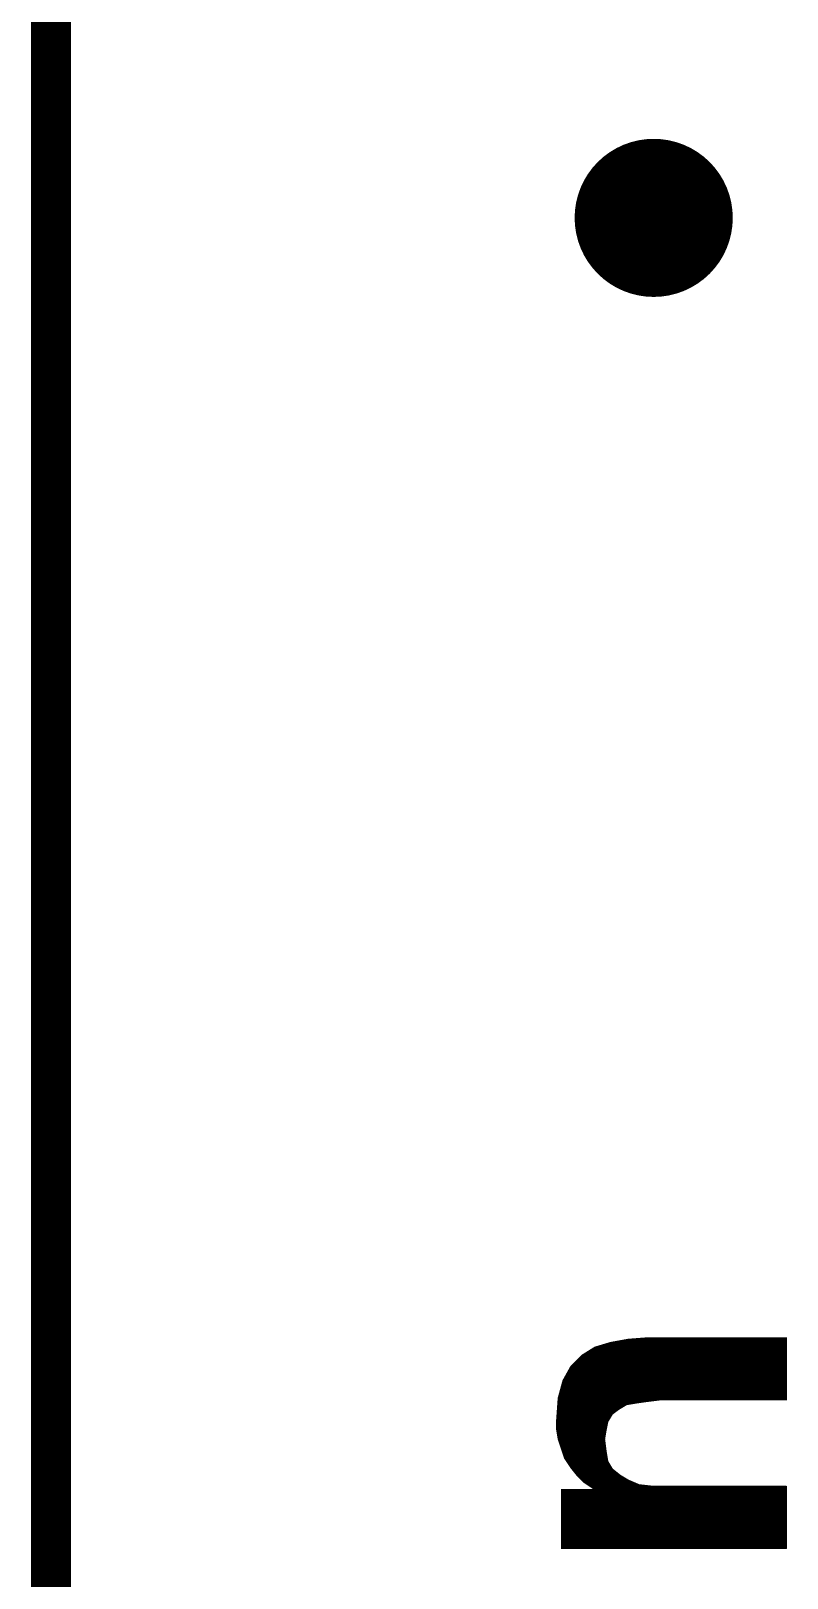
# Model space of a CAD drawing. Extents: x -30 to 77, y -16 to 37.
# Drawn here: x -0.13 to 4.65, y 20.61 to 30.39 of the extents above; entities that cross this region are included whole.
import ezdxf

# ---------------------------------------------------------------- set-up
doc = ezdxf.new("R2010")
doc.units = 0
for name, color, linetype in [('1', 12, 'CONTINUOUS'), ('16', 132, 'CONTINUOUS'), ('20', 53, 'CONTINUOUS'), ('21', 41, 'CONTINUOUS'), ('23', 53, 'CONTINUOUS')]:
    doc.layers.add(name, color=color, linetype=linetype)

# ---------------------------------------------------------------- blocks, each defined once
blk = doc.blocks.new('PIE')
at = {"const_width": 0.5}
blk.add_lwpolyline([(0, -0.25, 1), (0, 0.25, 1), (0, -0.25)], format="xyb", dxfattribs=at)

msp = doc.modelspace()

# ---------------------------------------------------------------- linework, layer by layer
at = {"layer": '1', "const_width": 0.254}
msp.add_lwpolyline([(0, 35.56), (0, 0)], dxfattribs=at)
at = {"layer": '16', "const_width": 0.254}
msp.add_lwpolyline([(0, 35.56), (0, 0)], dxfattribs=at)
at = {"layer": '20', "const_width": 0.2032}
msp.add_lwpolyline([(0, 2.54), (0, 33.02)], dxfattribs=at)
at = {"layer": '21', "const_width": 0.01}
for points in [[(3.538, 22.095), (3.648, 22.115)], [(3.648, 22.115), (3.778, 22.125)], [(3.713, 22.12), (4.648, 22.12)], [(3.778, 22.125), (4.648, 22.125)], [(4.648, 22.125), (4.648, 21.735)], [(3.288, 21.945), (3.358, 22.015)], [(3.358, 22.015), (3.438, 22.065)], [(3.366, 22.02), (4.648, 22.02)], [(3.382, 22.03), (4.648, 22.03)], [(3.398, 22.04), (4.648, 22.04)], [(3.414, 22.05), (4.648, 22.05)], [(3.43, 22.06), (4.648, 22.06)], [(3.438, 22.065), (3.538, 22.095)], [(3.4547, 22.07), (4.648, 22.07)], [(3.488, 22.08), (4.648, 22.08)], [(3.5213, 22.09), (4.648, 22.09)], [(3.5655, 22.1), (4.648, 22.1)], [(3.6205, 22.11), (4.648, 22.11)], [(3.238, 21.855), (3.288, 21.945)], [(3.2741, 21.92), (4.648, 21.92)], [(3.2797, 21.93), (4.648, 21.93)], [(3.2852, 21.94), (4.648, 21.94)], [(3.293, 21.95), (4.648, 21.95)], [(3.303, 21.96), (4.648, 21.96)], [(3.313, 21.97), (4.648, 21.97)], [(3.323, 21.98), (4.648, 21.98)], [(3.333, 21.99), (4.648, 21.99)], [(3.343, 22), (4.648, 22)], [(3.353, 22.01), (4.648, 22.01)], [(3.208, 21.745), (3.238, 21.855)], [(3.2285, 21.82), (4.648, 21.82)], [(3.2312, 21.83), (4.648, 21.83)], [(3.2339, 21.84), (4.648, 21.84)], [(3.2366, 21.85), (4.648, 21.85)], [(3.2408, 21.86), (4.648, 21.86)], [(3.2463, 21.87), (4.648, 21.87)], [(3.2519, 21.88), (4.648, 21.88)], [(3.2574, 21.89), (4.648, 21.89)], [(3.263, 21.9), (4.648, 21.9)], [(3.2686, 21.91), (4.648, 21.91)], [(3.198, 21.605), (3.208, 21.745)], [(3.2062, 21.72), (3.733, 21.72)], [(3.2069, 21.73), (3.808, 21.73)], [(3.2076, 21.74), (4.648, 21.74)], [(3.2094, 21.75), (4.648, 21.75)], [(3.2121, 21.76), (4.648, 21.76)], [(3.2148, 21.77), (4.648, 21.77)], [(3.2175, 21.78), (4.648, 21.78)], [(3.2203, 21.79), (4.648, 21.79)], [(3.223, 21.8), (4.648, 21.8)], [(3.2257, 21.81), (4.648, 21.81)], [(3.768, 21.725), (3.698, 21.715)], [(3.848, 21.735), (3.768, 21.725)], [(4.648, 21.735), (3.848, 21.735)], [(3.1998, 21.63), (3.539, 21.63)], [(3.2005, 21.64), (3.545, 21.64)], [(3.2012, 21.65), (3.5547, 21.65)], [(3.2019, 21.66), (3.568, 21.66)], [(3.2026, 21.67), (3.5813, 21.67)], [(3.2034, 21.68), (3.5963, 21.68)], [(3.2041, 21.69), (3.613, 21.69)], [(3.2048, 21.7), (3.6297, 21.7)], [(3.2055, 21.71), (3.668, 21.71)], [(3.548, 21.645), (3.518, 21.595)], [(3.588, 21.675), (3.548, 21.645)], [(3.638, 21.705), (3.588, 21.675)], [(3.698, 21.715), (3.638, 21.705)], [(3.198, 21.545), (3.198, 21.605)], [(3.198, 21.6), (3.521, 21.6)], [(3.198, 21.59), (3.517, 21.59)], [(3.198, 21.58), (3.515, 21.58)], [(3.198, 21.57), (3.513, 21.57)], [(3.198, 21.56), (3.511, 21.56)], [(3.198, 21.55), (3.509, 21.55)], [(3.208, 21.485), (3.198, 21.545)], [(3.1984, 21.61), (3.527, 21.61)], [(3.1988, 21.54), (3.5072, 21.54)], [(3.1991, 21.62), (3.533, 21.62)], [(3.2005, 21.53), (3.5055, 21.53)], [(3.508, 21.545), (3.498, 21.485)], [(3.518, 21.595), (3.508, 21.545)], [(3.2022, 21.52), (3.5038, 21.52)], [(3.2038, 21.51), (3.5022, 21.51)], [(3.2055, 21.5), (3.5005, 21.5)], [(3.2072, 21.49), (3.4988, 21.49)], [(3.228, 21.425), (3.208, 21.485)], [(3.2097, 21.48), (3.4986, 21.48)], [(3.213, 21.47), (3.4999, 21.47)], [(3.2163, 21.46), (3.5011, 21.46)], [(3.2197, 21.45), (3.5024, 21.45)], [(3.223, 21.44), (3.5036, 21.44)], [(3.2263, 21.43), (3.5049, 21.43)], [(3.498, 21.485), (3.508, 21.405)], [(3.248, 21.365), (3.228, 21.425)], [(3.2297, 21.42), (3.5061, 21.42)], [(3.233, 21.41), (3.5074, 21.41)], [(3.2363, 21.4), (3.5088, 21.4)], [(3.2397, 21.39), (3.5105, 21.39)], [(3.243, 21.38), (3.5122, 21.38)], [(3.2463, 21.37), (3.5138, 21.37)], [(3.288, 21.305), (3.248, 21.365)], [(3.2513, 21.36), (3.5155, 21.36)], [(3.258, 21.35), (3.5172, 21.35)], [(3.2647, 21.34), (3.521, 21.34)], [(3.2713, 21.33), (3.527, 21.33)], [(3.508, 21.405), (3.518, 21.345)], [(3.518, 21.345), (3.548, 21.295)], [(3.278, 21.32), (3.533, 21.32)], [(3.2847, 21.31), (3.539, 21.31)], [(3.328, 21.255), (3.288, 21.305)], [(3.292, 21.3), (3.545, 21.3)], [(3.3, 21.29), (3.5543, 21.29)], [(3.308, 21.28), (3.5668, 21.28)], [(3.316, 21.27), (3.5793, 21.27)], [(3.324, 21.26), (3.5918, 21.26)], [(3.368, 21.215), (3.328, 21.255)], [(3.333, 21.25), (3.6063, 21.25)], [(3.343, 21.24), (3.623, 21.24)], [(3.548, 21.295), (3.598, 21.255)], [(3.598, 21.255), (3.648, 21.225)], [(3.228, 20.795), (3.228, 21.165)], [(3.228, 21.165), (3.428, 21.165)], [(3.228, 21.16), (4.648, 21.16)], [(3.228, 21.15), (4.648, 21.15)], [(3.228, 21.14), (4.648, 21.14)], [(3.353, 21.23), (3.6397, 21.23)], [(3.363, 21.22), (3.6597, 21.22)], [(3.428, 21.175), (3.368, 21.215)], [(3.3755, 21.21), (3.683, 21.21)], [(3.3905, 21.2), (3.7063, 21.2)], [(3.4055, 21.19), (3.763, 21.19)], [(3.4205, 21.18), (4.648, 21.18)], [(3.428, 21.165), (3.428, 21.175)], [(3.428, 21.17), (4.648, 21.17)], [(3.648, 21.225), (3.718, 21.195)], [(3.718, 21.195), (3.808, 21.185)], [(3.808, 21.185), (4.648, 21.185)], [(4.648, 21.185), (4.648, 20.795)], [(3.228, 21.13), (4.648, 21.13)], [(3.228, 21.12), (4.648, 21.12)], [(3.228, 21.11), (4.648, 21.11)], [(3.228, 21.1), (4.648, 21.1)], [(3.228, 21.09), (4.648, 21.09)], [(3.228, 21.08), (4.648, 21.08)], [(3.228, 21.07), (4.648, 21.07)], [(3.228, 21.06), (4.648, 21.06)], [(3.228, 21.05), (4.648, 21.05)], [(3.228, 21.04), (4.648, 21.04)], [(3.228, 21.03), (4.648, 21.03)], [(3.228, 21.02), (4.648, 21.02)], [(3.228, 21.01), (4.648, 21.01)], [(3.228, 21), (4.648, 21)], [(3.228, 20.99), (4.648, 20.99)], [(3.228, 20.98), (4.648, 20.98)], [(3.228, 20.97), (4.648, 20.97)], [(3.228, 20.96), (4.648, 20.96)], [(3.228, 20.95), (4.648, 20.95)], [(3.228, 20.94), (4.648, 20.94)], [(3.228, 20.93), (4.648, 20.93)], [(3.228, 20.92), (4.648, 20.92)], [(3.228, 20.91), (4.648, 20.91)], [(3.228, 20.9), (4.648, 20.9)], [(3.228, 20.89), (4.648, 20.89)], [(3.228, 20.88), (4.648, 20.88)], [(3.228, 20.87), (4.648, 20.87)], [(3.228, 20.86), (4.648, 20.86)], [(3.228, 20.85), (4.648, 20.85)], [(3.228, 20.84), (4.648, 20.84)], [(3.228, 20.83), (4.648, 20.83)], [(3.228, 20.82), (4.648, 20.82)], [(3.228, 20.81), (4.648, 20.81)], [(3.228, 20.8), (4.648, 20.8)], [(3.408, 20.795), (3.228, 20.795)], [(4.648, 20.795), (3.408, 20.795)]]:
    msp.add_lwpolyline(points, dxfattribs=at)
at = {"layer": '21', "const_width": 0.005}
for points in [[(3.6478, 22.1175, 1), (3.6482, 22.1125)], [(3.6484, 22.1125, 1), (3.6476, 22.1175)], [(3.713, 22.1225, 1), (3.713, 22.1175)], [(3.778, 22.1275, 1), (3.778, 22.1225)], [(3.7782, 22.1225, 1), (3.7778, 22.1275)], [(4.6505, 22.125, 1), (4.6455, 22.125)], [(4.648, 22.1225, 1), (4.648, 22.1275)], [(4.648, 22.1175, 1), (4.648, 22.1225)], [(3.3567, 22.0171, 1), (3.3593, 22.0129)], [(3.3598, 22.0132, 1), (3.3562, 22.0168)], [(3.366, 22.0225, 1), (3.366, 22.0175)], [(3.382, 22.0325, 1), (3.382, 22.0275)], [(3.398, 22.0425, 1), (3.398, 22.0375)], [(3.414, 22.0525, 1), (3.414, 22.0475)], [(3.43, 22.0625, 1), (3.43, 22.0575)], [(3.4373, 22.0674, 1), (3.4387, 22.0626)], [(3.4393, 22.0629, 1), (3.4367, 22.0671)], [(3.4547, 22.0725, 1), (3.4547, 22.0675)], [(3.488, 22.0825, 1), (3.488, 22.0775)], [(3.5213, 22.0925, 1), (3.5213, 22.0875)], [(3.5376, 22.0975, 1), (3.5384, 22.0925)], [(3.5387, 22.0926, 1), (3.5373, 22.0974)], [(3.5655, 22.1025, 1), (3.5655, 22.0975)], [(3.6205, 22.1125, 1), (3.6205, 22.1075)], [(4.648, 22.1075, 1), (4.648, 22.1125)], [(4.648, 22.0975, 1), (4.648, 22.1025)], [(4.648, 22.0875, 1), (4.648, 22.0925)], [(4.648, 22.0775, 1), (4.648, 22.0825)], [(4.648, 22.0675, 1), (4.648, 22.0725)], [(4.648, 22.0575, 1), (4.648, 22.0625)], [(4.648, 22.0475, 1), (4.648, 22.0525)], [(4.648, 22.0375, 1), (4.648, 22.0425)], [(4.648, 22.0275, 1), (4.648, 22.0325)], [(4.648, 22.0175, 1), (4.648, 22.0225)], [(3.2741, 21.9225, 1), (3.2741, 21.9175)], [(3.2797, 21.9325, 1), (3.2797, 21.9275)], [(3.2852, 21.9425, 1), (3.2852, 21.9375)], [(3.2862, 21.9468, 1), (3.2898, 21.9432)], [(3.2902, 21.9438, 1), (3.2858, 21.9462)], [(3.293, 21.9525, 1), (3.293, 21.9475)], [(3.303, 21.9625, 1), (3.303, 21.9575)], [(3.313, 21.9725, 1), (3.313, 21.9675)], [(3.323, 21.9825, 1), (3.323, 21.9775)], [(3.333, 21.9925, 1), (3.333, 21.9875)], [(3.343, 22.0025, 1), (3.343, 21.9975)], [(3.353, 22.0125, 1), (3.353, 22.0075)], [(4.648, 22.0075, 1), (4.648, 22.0125)], [(4.648, 21.9975, 1), (4.648, 22.0025)], [(4.648, 21.9875, 1), (4.648, 21.9925)], [(4.648, 21.9775, 1), (4.648, 21.9825)], [(4.648, 21.9675, 1), (4.648, 21.9725)], [(4.648, 21.9575, 1), (4.648, 21.9625)], [(4.648, 21.9475, 1), (4.648, 21.9525)], [(4.648, 21.9375, 1), (4.648, 21.9425)], [(4.648, 21.9275, 1), (4.648, 21.9325)], [(4.648, 21.9175, 1), (4.648, 21.9225)], [(3.2285, 21.8225, 1), (3.2285, 21.8175)], [(3.2312, 21.8325, 1), (3.2312, 21.8275)], [(3.2339, 21.8425, 1), (3.2339, 21.8375)], [(3.2366, 21.8525, 1), (3.2366, 21.8475)], [(3.2358, 21.8562, 1), (3.2402, 21.8538)], [(3.2404, 21.8543, 1), (3.2356, 21.8557)], [(3.2408, 21.8625, 1), (3.2408, 21.8575)], [(3.2463, 21.8725, 1), (3.2463, 21.8675)], [(3.2519, 21.8825, 1), (3.2519, 21.8775)], [(3.2574, 21.8925, 1), (3.2574, 21.8875)], [(3.263, 21.9025, 1), (3.263, 21.8975)], [(3.2686, 21.9125, 1), (3.2686, 21.9075)], [(4.648, 21.9075, 1), (4.648, 21.9125)], [(4.648, 21.8975, 1), (4.648, 21.9025)], [(4.648, 21.8875, 1), (4.648, 21.8925)], [(4.648, 21.8775, 1), (4.648, 21.8825)], [(4.648, 21.8675, 1), (4.648, 21.8725)], [(4.648, 21.8575, 1), (4.648, 21.8625)], [(4.648, 21.8475, 1), (4.648, 21.8525)], [(4.648, 21.8375, 1), (4.648, 21.8425)], [(4.648, 21.8275, 1), (4.648, 21.8325)], [(4.648, 21.8175, 1), (4.648, 21.8225)], [(3.2062, 21.7225, 1), (3.2062, 21.7175)], [(3.2069, 21.7325, 1), (3.2069, 21.7275)], [(3.2076, 21.7425, 1), (3.2076, 21.7375)], [(3.2105, 21.7448, 1), (3.2055, 21.7452)], [(3.2056, 21.7457, 1), (3.2104, 21.7443)], [(3.2094, 21.7525, 1), (3.2094, 21.7475)], [(3.2121, 21.7625, 1), (3.2121, 21.7575)], [(3.2148, 21.7725, 1), (3.2148, 21.7675)], [(3.2175, 21.7825, 1), (3.2175, 21.7775)], [(3.2203, 21.7925, 1), (3.2203, 21.7875)], [(3.223, 21.8025, 1), (3.223, 21.7975)], [(3.2257, 21.8125, 1), (3.2257, 21.8075)], [(3.733, 21.7175, 1), (3.733, 21.7225)], [(3.7677, 21.7275, 1), (3.7683, 21.7225)], [(3.7684, 21.7225, 1), (3.7676, 21.7275)], [(3.808, 21.7275, 1), (3.808, 21.7325)], [(3.848, 21.7375, 1), (3.848, 21.7325)], [(3.8483, 21.7325, 1), (3.8477, 21.7375)], [(4.6455, 21.735, 1), (4.6505, 21.735)], [(4.648, 21.8075, 1), (4.648, 21.8125)], [(4.648, 21.7975, 1), (4.648, 21.8025)], [(4.648, 21.7875, 1), (4.648, 21.7925)], [(4.648, 21.7775, 1), (4.648, 21.7825)], [(4.648, 21.7675, 1), (4.648, 21.7725)], [(4.648, 21.7575, 1), (4.648, 21.7625)], [(4.648, 21.7475, 1), (4.648, 21.7525)], [(4.648, 21.7375, 1), (4.648, 21.7425)], [(4.648, 21.7325, 1), (4.648, 21.7375)], [(3.1998, 21.6325, 1), (3.1998, 21.6275)], [(3.2005, 21.6425, 1), (3.2005, 21.6375)], [(3.2012, 21.6525, 1), (3.2012, 21.6475)], [(3.2019, 21.6625, 1), (3.2019, 21.6575)], [(3.2026, 21.6725, 1), (3.2026, 21.6675)], [(3.2034, 21.6825, 1), (3.2034, 21.6775)], [(3.2041, 21.6925, 1), (3.2041, 21.6875)], [(3.2048, 21.7025, 1), (3.2048, 21.6975)], [(3.2055, 21.7125, 1), (3.2055, 21.7075)], [(3.539, 21.6275, 1), (3.539, 21.6325)], [(3.545, 21.6375, 1), (3.545, 21.6425)], [(3.5465, 21.647, 1), (3.5495, 21.643)], [(3.5501, 21.6437, 1), (3.5459, 21.6463)], [(3.5547, 21.6475, 1), (3.5547, 21.6525)], [(3.568, 21.6575, 1), (3.568, 21.6625)], [(3.5813, 21.6675, 1), (3.5813, 21.6725)], [(3.5867, 21.6771, 1), (3.5893, 21.6729)], [(3.5895, 21.673, 1), (3.5865, 21.677)], [(3.5963, 21.6775, 1), (3.5963, 21.6825)], [(3.613, 21.6875, 1), (3.613, 21.6925)], [(3.6297, 21.6975, 1), (3.6297, 21.7025)], [(3.6376, 21.7075, 1), (3.6384, 21.7025)], [(3.6393, 21.7029, 1), (3.6367, 21.7071)], [(3.668, 21.7075, 1), (3.668, 21.7125)], [(3.6976, 21.7175, 1), (3.6984, 21.7125)], [(3.6984, 21.7125, 1), (3.6976, 21.7175)], [(3.2005, 21.605, 1), (3.1955, 21.605)], [(3.1955, 21.6052, 1), (3.2005, 21.6048)], [(3.198, 21.6025, 1), (3.198, 21.5975)], [(3.198, 21.5925, 1), (3.198, 21.5875)], [(3.198, 21.5825, 1), (3.198, 21.5775)], [(3.198, 21.5725, 1), (3.198, 21.5675)], [(3.198, 21.5625, 1), (3.198, 21.5575)], [(3.198, 21.5525, 1), (3.198, 21.5475)], [(3.2005, 21.5454, 1), (3.1955, 21.5446)], [(3.1955, 21.545, 1), (3.2005, 21.545)], [(3.1984, 21.6125, 1), (3.1984, 21.6075)], [(3.1988, 21.5425, 1), (3.1988, 21.5375)], [(3.1991, 21.6225, 1), (3.1991, 21.6175)], [(3.2005, 21.5325, 1), (3.2005, 21.5275)], [(3.5105, 21.5446, 1), (3.5055, 21.5454)], [(3.5055, 21.5455, 1), (3.5105, 21.5445)], [(3.5055, 21.5275, 1), (3.5055, 21.5325)], [(3.5072, 21.5375, 1), (3.5072, 21.5425)], [(3.509, 21.5475, 1), (3.509, 21.5525)], [(3.511, 21.5575, 1), (3.511, 21.5625)], [(3.513, 21.5675, 1), (3.513, 21.5725)], [(3.515, 21.5775, 1), (3.515, 21.5825)], [(3.5205, 21.5945, 1), (3.5155, 21.5955)], [(3.5159, 21.5963, 1), (3.5201, 21.5937)], [(3.517, 21.5875, 1), (3.517, 21.5925)], [(3.521, 21.5975, 1), (3.521, 21.6025)], [(3.527, 21.6075, 1), (3.527, 21.6125)], [(3.533, 21.6175, 1), (3.533, 21.6225)], [(3.2022, 21.5225, 1), (3.2022, 21.5175)], [(3.2038, 21.5125, 1), (3.2038, 21.5075)], [(3.2055, 21.5025, 1), (3.2055, 21.4975)], [(3.2072, 21.4925, 1), (3.2072, 21.4875)], [(3.2104, 21.4858, 1), (3.2056, 21.4842)], [(3.2055, 21.4846, 1), (3.2105, 21.4854)], [(3.2097, 21.4825, 1), (3.2097, 21.4775)], [(3.213, 21.4725, 1), (3.213, 21.4675)], [(3.2163, 21.4625, 1), (3.2163, 21.4575)], [(3.2197, 21.4525, 1), (3.2197, 21.4475)], [(3.223, 21.4425, 1), (3.223, 21.4375)], [(3.2263, 21.4325, 1), (3.2263, 21.4275)], [(3.5005, 21.4853, 1), (3.4955, 21.4847)], [(3.4955, 21.4854, 1), (3.5005, 21.4846)], [(3.4986, 21.4775, 1), (3.4986, 21.4825)], [(3.4988, 21.4875, 1), (3.4988, 21.4925)], [(3.4999, 21.4675, 1), (3.4999, 21.4725)], [(3.5005, 21.4975, 1), (3.5005, 21.5025)], [(3.5011, 21.4575, 1), (3.5011, 21.4625)], [(3.5022, 21.5075, 1), (3.5022, 21.5125)], [(3.5024, 21.4475, 1), (3.5024, 21.4525)], [(3.5036, 21.4375, 1), (3.5036, 21.4425)], [(3.5038, 21.5175, 1), (3.5038, 21.5225)], [(3.5049, 21.4275, 1), (3.5049, 21.4325)], [(3.2304, 21.4258, 1), (3.2256, 21.4242)], [(3.2256, 21.4242, 1), (3.2304, 21.4258)], [(3.2297, 21.4225, 1), (3.2297, 21.4175)], [(3.233, 21.4125, 1), (3.233, 21.4075)], [(3.2363, 21.4025, 1), (3.2363, 21.3975)], [(3.2397, 21.3925, 1), (3.2397, 21.3875)], [(3.243, 21.3825, 1), (3.243, 21.3775)], [(3.2463, 21.3725, 1), (3.2463, 21.3675)], [(3.2501, 21.3664, 1), (3.2459, 21.3636)], [(3.2456, 21.3642, 1), (3.2504, 21.3658)], [(3.2513, 21.3625, 1), (3.2513, 21.3575)], [(3.258, 21.3525, 1), (3.258, 21.3475)], [(3.2647, 21.3425, 1), (3.2647, 21.3375)], [(3.2713, 21.3325, 1), (3.2713, 21.3275)], [(3.5105, 21.4054, 1), (3.5055, 21.4046)], [(3.5055, 21.4047, 1), (3.5105, 21.4053)], [(3.5061, 21.4175, 1), (3.5061, 21.4225)], [(3.5074, 21.4075, 1), (3.5074, 21.4125)], [(3.5088, 21.3975, 1), (3.5088, 21.4025)], [(3.5105, 21.3875, 1), (3.5105, 21.3925)], [(3.5122, 21.3775, 1), (3.5122, 21.3825)], [(3.5138, 21.3675, 1), (3.5138, 21.3725)], [(3.5155, 21.3575, 1), (3.5155, 21.3625)], [(3.5201, 21.3463, 1), (3.5159, 21.3437)], [(3.5155, 21.3446, 1), (3.5205, 21.3454)], [(3.5172, 21.3475, 1), (3.5172, 21.3525)], [(3.521, 21.3375, 1), (3.521, 21.3425)], [(3.527, 21.3275, 1), (3.527, 21.3325)], [(3.278, 21.3225, 1), (3.278, 21.3175)], [(3.2847, 21.3125, 1), (3.2847, 21.3075)], [(3.29, 21.3066, 1), (3.286, 21.3034)], [(3.2859, 21.3036, 1), (3.2901, 21.3064)], [(3.292, 21.3025, 1), (3.292, 21.2975)], [(3.3, 21.2925, 1), (3.3, 21.2875)], [(3.308, 21.2825, 1), (3.308, 21.2775)], [(3.316, 21.2725, 1), (3.316, 21.2675)], [(3.324, 21.2625, 1), (3.324, 21.2575)], [(3.3298, 21.2568, 1), (3.3262, 21.2532)], [(3.326, 21.2534, 1), (3.33, 21.2566)], [(3.333, 21.2525, 1), (3.333, 21.2475)], [(3.343, 21.2425, 1), (3.343, 21.2375)], [(3.533, 21.3175, 1), (3.533, 21.3225)], [(3.539, 21.3075, 1), (3.539, 21.3125)], [(3.545, 21.2975, 1), (3.545, 21.3025)], [(3.5496, 21.297, 1), (3.5464, 21.293)], [(3.5459, 21.2937, 1), (3.5501, 21.2963)], [(3.5543, 21.2875, 1), (3.5543, 21.2925)], [(3.5668, 21.2775, 1), (3.5668, 21.2825)], [(3.5793, 21.2675, 1), (3.5793, 21.2725)], [(3.5918, 21.2575, 1), (3.5918, 21.2625)], [(3.5993, 21.2571, 1), (3.5967, 21.2529)], [(3.5964, 21.253, 1), (3.5996, 21.257)], [(3.6063, 21.2475, 1), (3.6063, 21.2525)], [(3.623, 21.2375, 1), (3.623, 21.2425)], [(3.2305, 21.165, 1), (3.2255, 21.165)], [(3.228, 21.1675, 1), (3.228, 21.1625)], [(3.228, 21.1625, 1), (3.228, 21.1575)], [(3.228, 21.1525, 1), (3.228, 21.1475)], [(3.228, 21.1425, 1), (3.228, 21.1375)], [(3.353, 21.2325, 1), (3.353, 21.2275)], [(3.363, 21.2225, 1), (3.363, 21.2175)], [(3.3694, 21.2171, 1), (3.3666, 21.2129)], [(3.3662, 21.2132, 1), (3.3698, 21.2168)], [(3.3755, 21.2125, 1), (3.3755, 21.2075)], [(3.3905, 21.2025, 1), (3.3905, 21.1975)], [(3.4055, 21.1925, 1), (3.4055, 21.1875)], [(3.4205, 21.1825, 1), (3.4205, 21.1775)], [(3.4305, 21.175, 1), (3.4255, 21.175)], [(3.428, 21.1725, 1), (3.428, 21.1675)], [(3.4255, 21.165, 1), (3.4305, 21.165)], [(3.4266, 21.1729, 1), (3.4294, 21.1771)], [(3.428, 21.1625, 1), (3.428, 21.1675)], [(3.6397, 21.2275, 1), (3.6397, 21.2325)], [(3.649, 21.2273, 1), (3.647, 21.2227)], [(3.6467, 21.2229, 1), (3.6493, 21.2271)], [(3.6597, 21.2175, 1), (3.6597, 21.2225)], [(3.683, 21.2075, 1), (3.683, 21.2125)], [(3.7063, 21.1975, 1), (3.7063, 21.2025)], [(3.7183, 21.1975, 1), (3.7177, 21.1925)], [(3.717, 21.1927, 1), (3.719, 21.1973)], [(3.763, 21.1875, 1), (3.763, 21.1925)], [(3.808, 21.1875, 1), (3.808, 21.1825)], [(3.8077, 21.1825, 1), (3.8083, 21.1875)], [(4.6505, 21.185, 1), (4.6455, 21.185)], [(4.648, 21.1825, 1), (4.648, 21.1875)], [(4.648, 21.1775, 1), (4.648, 21.1825)], [(4.648, 21.1675, 1), (4.648, 21.1725)], [(4.648, 21.1575, 1), (4.648, 21.1625)], [(4.648, 21.1475, 1), (4.648, 21.1525)], [(4.648, 21.1375, 1), (4.648, 21.1425)], [(3.228, 21.1325, 1), (3.228, 21.1275)], [(3.228, 21.1225, 1), (3.228, 21.1175)], [(3.228, 21.1125, 1), (3.228, 21.1075)], [(3.228, 21.1025, 1), (3.228, 21.0975)], [(3.228, 21.0925, 1), (3.228, 21.0875)], [(3.228, 21.0825, 1), (3.228, 21.0775)], [(3.228, 21.0725, 1), (3.228, 21.0675)], [(3.228, 21.0625, 1), (3.228, 21.0575)], [(3.228, 21.0525, 1), (3.228, 21.0475)], [(3.228, 21.0425, 1), (3.228, 21.0375)], [(4.648, 21.1275, 1), (4.648, 21.1325)], [(4.648, 21.1175, 1), (4.648, 21.1225)], [(4.648, 21.1075, 1), (4.648, 21.1125)], [(4.648, 21.0975, 1), (4.648, 21.1025)], [(4.648, 21.0875, 1), (4.648, 21.0925)], [(4.648, 21.0775, 1), (4.648, 21.0825)], [(4.648, 21.0675, 1), (4.648, 21.0725)], [(4.648, 21.0575, 1), (4.648, 21.0625)], [(4.648, 21.0475, 1), (4.648, 21.0525)], [(4.648, 21.0375, 1), (4.648, 21.0425)], [(3.228, 21.0325, 1), (3.228, 21.0275)], [(3.228, 21.0225, 1), (3.228, 21.0175)], [(3.228, 21.0125, 1), (3.228, 21.0075)], [(3.228, 21.0025, 1), (3.228, 20.9975)], [(3.228, 20.9925, 1), (3.228, 20.9875)], [(3.228, 20.9825, 1), (3.228, 20.9775)], [(3.228, 20.9725, 1), (3.228, 20.9675)], [(3.228, 20.9625, 1), (3.228, 20.9575)], [(3.228, 20.9525, 1), (3.228, 20.9475)], [(3.228, 20.9425, 1), (3.228, 20.9375)], [(4.648, 21.0275, 1), (4.648, 21.0325)], [(4.648, 21.0175, 1), (4.648, 21.0225)], [(4.648, 21.0075, 1), (4.648, 21.0125)], [(4.648, 20.9975, 1), (4.648, 21.0025)], [(4.648, 20.9875, 1), (4.648, 20.9925)], [(4.648, 20.9775, 1), (4.648, 20.9825)], [(4.648, 20.9675, 1), (4.648, 20.9725)], [(4.648, 20.9575, 1), (4.648, 20.9625)], [(4.648, 20.9475, 1), (4.648, 20.9525)], [(4.648, 20.9375, 1), (4.648, 20.9425)], [(3.228, 20.9325, 1), (3.228, 20.9275)], [(3.228, 20.9225, 1), (3.228, 20.9175)], [(3.228, 20.9125, 1), (3.228, 20.9075)], [(3.228, 20.9025, 1), (3.228, 20.8975)], [(3.228, 20.8925, 1), (3.228, 20.8875)], [(3.228, 20.8825, 1), (3.228, 20.8775)], [(3.228, 20.8725, 1), (3.228, 20.8675)], [(3.228, 20.8625, 1), (3.228, 20.8575)], [(3.228, 20.8525, 1), (3.228, 20.8475)], [(3.228, 20.8425, 1), (3.228, 20.8375)], [(4.648, 20.9275, 1), (4.648, 20.9325)], [(4.648, 20.9175, 1), (4.648, 20.9225)], [(4.648, 20.9075, 1), (4.648, 20.9125)], [(4.648, 20.8975, 1), (4.648, 20.9025)], [(4.648, 20.8875, 1), (4.648, 20.8925)], [(4.648, 20.8775, 1), (4.648, 20.8825)], [(4.648, 20.8675, 1), (4.648, 20.8725)], [(4.648, 20.8575, 1), (4.648, 20.8625)], [(4.648, 20.8475, 1), (4.648, 20.8525)], [(4.648, 20.8375, 1), (4.648, 20.8425)], [(3.228, 20.8325, 1), (3.228, 20.8275)], [(3.228, 20.8225, 1), (3.228, 20.8175)], [(3.228, 20.8125, 1), (3.228, 20.8075)], [(3.228, 20.8025, 1), (3.228, 20.7975)], [(3.228, 20.7975, 1), (3.228, 20.7925)], [(3.2255, 20.795, 1), (3.2305, 20.795)], [(3.408, 20.7975, 1), (3.408, 20.7925)], [(3.408, 20.7925, 1), (3.408, 20.7975)], [(4.6455, 20.795, 1), (4.6505, 20.795)], [(4.648, 20.8275, 1), (4.648, 20.8325)], [(4.648, 20.8175, 1), (4.648, 20.8225)], [(4.648, 20.8075, 1), (4.648, 20.8125)], [(4.648, 20.7975, 1), (4.648, 20.8025)], [(4.648, 20.7925, 1), (4.648, 20.7975)]]:
    msp.add_lwpolyline(points, format="xyb", dxfattribs=at)
at = {"layer": '23'}
msp.add_point((3.81, 29.21), dxfattribs=at)

# ---------------------------------------------------------------- block references
at = {"layer": '1'}
msp.add_blockref('PIE', (3.81, 29.21), dxfattribs=at)

doc.saveas('drawing.dxf')
